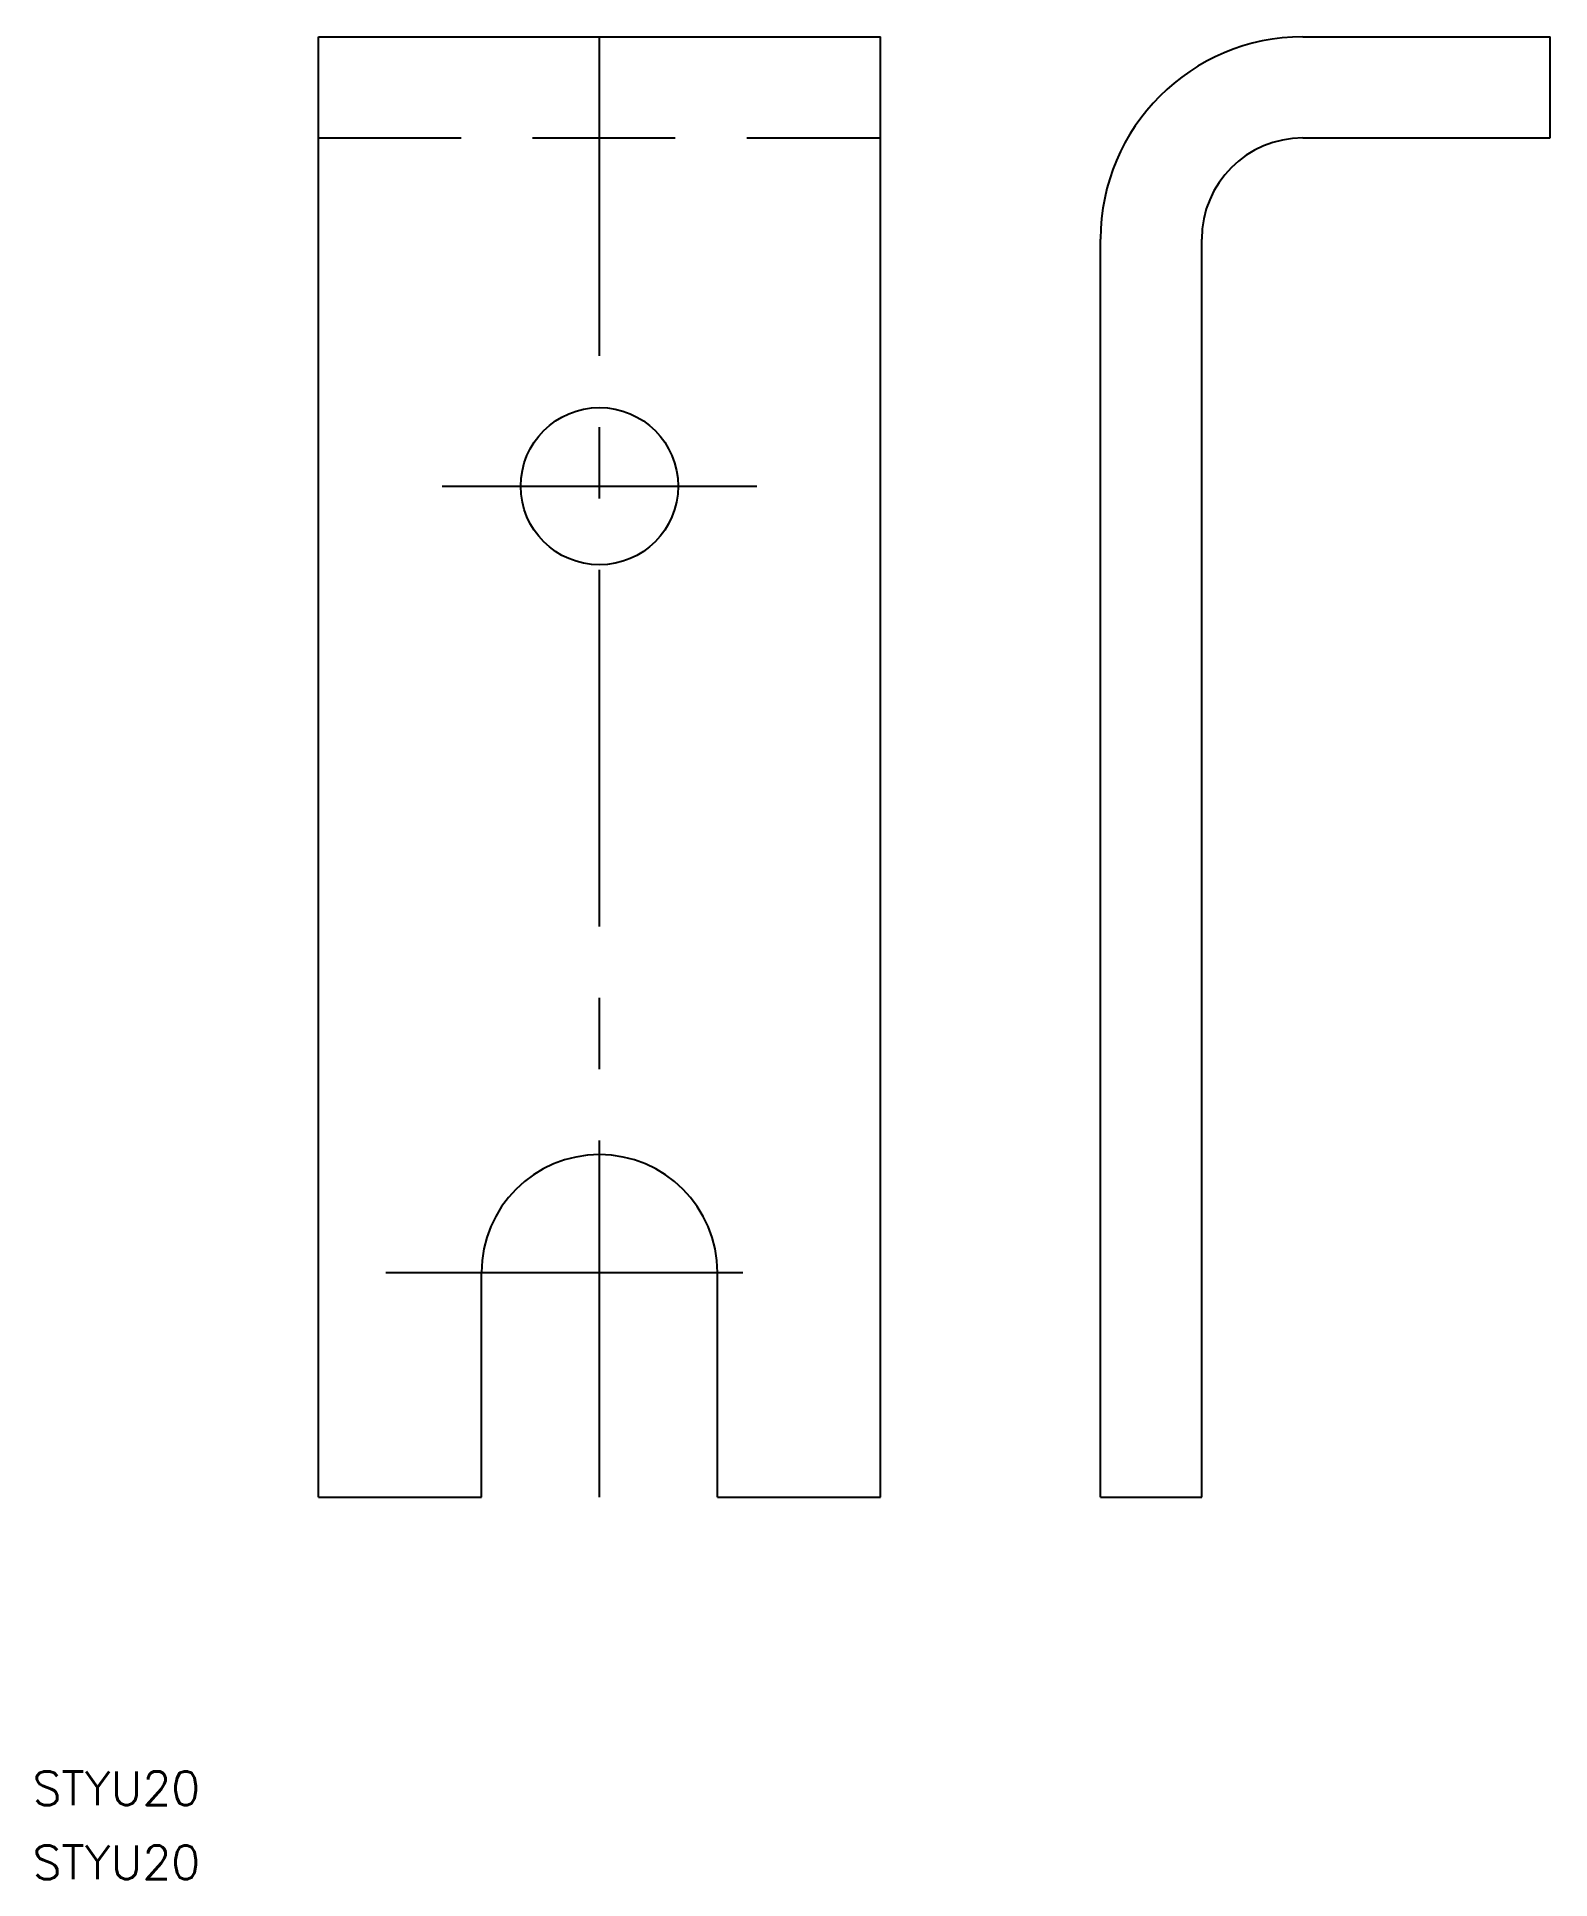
# Model space of a CAD drawing. Extents: x -50 to 85, y -124 to 40.
import ezdxf

# ---------------------------------------------------------------- set-up
doc = ezdxf.new("R2010")
doc.units = 0
doc.linetypes.add('CENTER', pattern=[50.8, 31.75, -6.35, 6.35, -6.35])
doc.linetypes.add('DASHED', pattern=[19.05, 12.7, -6.35])
doc.layers.get('0').update_dxf_attribs({"linetype": 'CONTINUOUS'})
doc.layers.add('CENTER', color=1, linetype='CENTER')
doc.styles.get("Standard").update_dxf_attribs({"font": 'txt.shx', "height": 3, "bigfont": 'bigfont.shx'})

# ---------------------------------------------------------------- blocks, each defined once
blk = doc.blocks.new('*U12')
at = {"color": 7, "linetype": 'CONTINUOUS'}
blk.add_text('STYU20', height=3, dxfattribs=at).set_placement((-50.44, -117.4))
blk = doc.blocks.new('*U13')
at = {"color": 7, "linetype": 'CONTINUOUS'}
blk.add_text('STYU20', height=3, dxfattribs=at).set_placement((-50.44, -124))

msp = doc.modelspace()

# ---------------------------------------------------------------- linework, layer by layer
at = {"color": 7, "linetype": 'CONTINUOUS'}
for p, q in [((-25, -90), (-25, 40)), ((-25, 40), (25, 40)), ((25, -90), (25, 40)), ((62.587646, 40), (84.587646, 40)), ((84.587646, 31), (84.587646, 40)), ((62.587646, 31), (84.587646, 31)), ((44.587646, -90), (44.587646, 22)), ((53.587646, -90), (53.587646, 22)), ((-10.5, -90), (-10.5, -70)), ((10.5, -90), (10.5, -70)), ((-25, -90), (-10.5, -90)), ((10.5, -90), (25, -90)), ((44.587646, -90), (53.587646, -90))]:
    msp.add_line(p, q, dxfattribs=at)
at = {"color": 3, "linetype": 'DASHED'}
msp.add_line((-25, 31), (25, 31), dxfattribs=at)
at = {"color": 7, "linetype": 'CONTINUOUS'}
msp.add_circle((0, 0), 7, dxfattribs=at)
for centre, radius, start in [((62.587646, 22), 18, 90), ((62.587646, 22), 9, 90), ((0, -70), 10.5, 0)]:
    msp.add_arc(centre, radius, start, 180, dxfattribs=at)
at = {"layer": 'CENTER', "color": 1, "linetype": 'CENTER'}
for p, q in [((0, -90), (0, 40)), ((-14, 0), (14, 0)), ((-19, -70), (18.5, -70))]:
    msp.add_line(p, q, dxfattribs=at)

# ---------------------------------------------------------------- block references
at = {"color": 7, "linetype": 'CONTINUOUS'}
for name in ['*U12', '*U13']:
    msp.add_blockref(name, (0, 0), dxfattribs=at)

doc.saveas('drawing.dxf')
